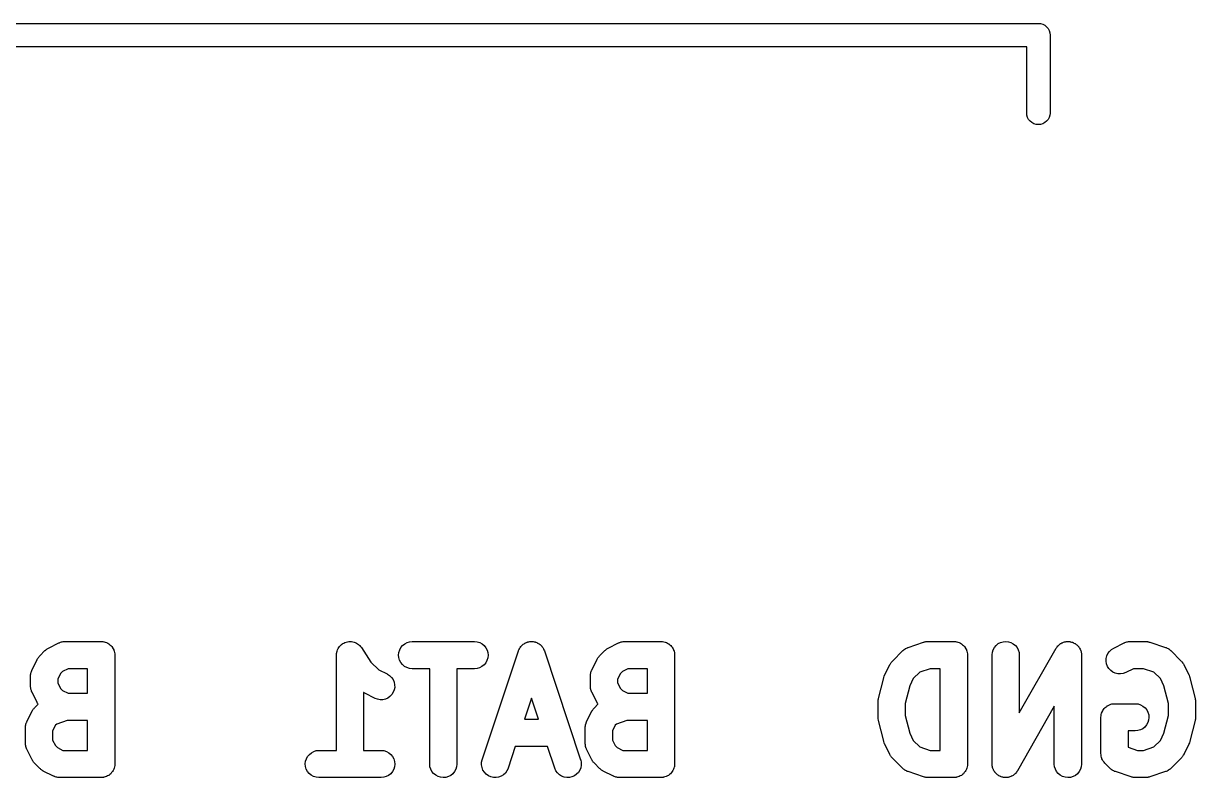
# Model space of a CAD drawing. Extents: x 10 to 156, y -120 to 0.
# Drawn here: x 65.55 to 73.09, y -119.41 to -114.56 of the extents above; entities that cross this region are included whole.
import ezdxf

# ---------------------------------------------------------------- set-up
doc = ezdxf.new("R2010")
doc.units = 0
doc.header["$MEASUREMENT"] = 0
doc.layers.add('BLACK', color=7, linetype='CONTINUOUS')

msp = doc.modelspace()

# ---------------------------------------------------------------- linework, layer by layer
at = {"layer": 'BLACK', "linetype": 'CONTINUOUS'}
for p, q in [((51.0837, -114.565), (72.0763, -114.565)), ((72.0763, -114.565), (72.08, -114.565)), ((72.08, -114.565), (72.0837, -114.565)), ((72.0837, -114.565), (72.0947, -114.566)), ((72.0947, -114.566), (72.1088, -114.57)), ((72.1088, -114.57), (72.1219, -114.577)), ((72.1219, -114.577), (72.1333, -114.587)), ((72.1333, -114.587), (72.1427, -114.598)), ((72.1427, -114.598), (72.1496, -114.611)), ((72.1496, -114.611), (72.1539, -114.625)), ((72.1539, -114.625), (72.1554, -114.64)), ((72.1554, -114.64), (72.155, -114.644)), ((72.155, -114.644), (72.155, -115.144)), ((72.005, -114.715), (51.155, -114.715)), ((72.005, -115.144), (72.005, -114.715)), ((72.0061, -115.155), (72.005, -115.144)), ((72.0104, -115.169), (72.0061, -115.155)), ((72.0173, -115.182), (72.0104, -115.169)), ((72.1496, -115.169), (72.1427, -115.182)), ((72.1539, -115.155), (72.1496, -115.169)), ((72.155, -115.144), (72.1539, -115.155)), ((72.0267, -115.193), (72.0173, -115.182)), ((72.0381, -115.203), (72.0267, -115.193)), ((72.0512, -115.21), (72.0381, -115.203)), ((72.0653, -115.214), (72.0512, -115.21)), ((72.08, -115.215), (72.0653, -115.214)), ((72.0947, -115.214), (72.08, -115.215)), ((72.1088, -115.21), (72.0947, -115.214)), ((72.1219, -115.203), (72.1088, -115.21)), ((72.1333, -115.193), (72.1219, -115.203)), ((72.1427, -115.182), (72.1333, -115.193)), ((65.7142, -118.582), (65.7809, -118.548)), ((65.7809, -118.548), (65.782, -118.548)), ((65.782, -118.548), (65.7844, -118.547)), ((65.7844, -118.547), (65.7867, -118.546)), ((65.7867, -118.546), (65.7924, -118.544)), ((65.7924, -118.544), (65.798, -118.542)), ((65.798, -118.542), (65.8005, -118.542)), ((65.8005, -118.542), (65.803, -118.541)), ((65.803, -118.541), (65.809, -118.54)), ((65.809, -118.54), (65.8149, -118.539)), ((65.8149, -118.539), (65.8174, -118.539)), ((65.8174, -118.539), (65.82, -118.539)), ((65.82, -118.539), (66.0533, -118.539)), ((66.0533, -118.539), (66.0539, -118.539)), ((66.0539, -118.539), (66.0539, -118.539)), ((66.0539, -118.539), (66.054, -118.539)), ((66.054, -118.539), (66.0546, -118.539)), ((66.0546, -118.539), (66.0627, -118.54)), ((66.0627, -118.54), (66.0709, -118.541)), ((66.0709, -118.541), (66.0712, -118.541)), ((66.0712, -118.541), (66.0715, -118.541)), ((66.0715, -118.541), (66.0793, -118.544)), ((66.0793, -118.544), (66.0872, -118.546)), ((66.0872, -118.546), (66.0875, -118.546)), ((66.0875, -118.546), (66.0878, -118.546)), ((66.0878, -118.546), (66.095, -118.55)), ((66.095, -118.55), (66.1023, -118.554)), ((66.1023, -118.554), (66.1025, -118.554)), ((66.1025, -118.554), (66.1028, -118.554)), ((66.1028, -118.554), (66.1091, -118.56)), ((66.1091, -118.56), (66.1154, -118.565)), ((66.1154, -118.565), (66.1156, -118.565)), ((66.1156, -118.565), (66.1158, -118.565)), ((66.1158, -118.565), (66.121, -118.572)), ((67.5867, -118.571), (67.592, -118.564)), ((67.592, -118.564), (67.5921, -118.564)), ((67.5921, -118.564), (67.5989, -118.559)), ((67.5921, -118.564), (67.5921, -118.564)), ((67.5989, -118.559), (67.6053, -118.554)), ((67.6053, -118.554), (67.6054, -118.553)), ((67.6054, -118.553), (67.6129, -118.55)), ((67.6054, -118.553), (67.6054, -118.553)), ((67.6129, -118.55), (67.6204, -118.546)), ((67.6204, -118.546), (67.6205, -118.546)), ((67.6205, -118.546), (67.6206, -118.546)), ((67.6206, -118.546), (67.6288, -118.543)), ((67.6288, -118.543), (67.6368, -118.541)), ((67.6368, -118.541), (67.6369, -118.541)), ((67.6369, -118.541), (67.6454, -118.54)), ((67.6369, -118.541), (67.6369, -118.541)), ((67.6454, -118.54), (67.6538, -118.539)), ((67.6538, -118.539), (67.6539, -118.539)), ((67.6539, -118.539), (67.6539, -118.539)), ((67.6539, -118.539), (67.6625, -118.54)), ((67.6625, -118.54), (67.6708, -118.541)), ((67.6708, -118.541), (67.6709, -118.541)), ((67.6709, -118.541), (67.6709, -118.541)), ((67.6709, -118.541), (67.679, -118.543)), ((67.679, -118.543), (67.6871, -118.546)), ((67.6871, -118.546), (67.6872, -118.546)), ((67.6872, -118.546), (67.6872, -118.546)), ((67.6872, -118.546), (67.6945, -118.55)), ((67.6945, -118.55), (67.7021, -118.554)), ((67.7021, -118.554), (67.7022, -118.554)), ((67.7022, -118.554), (67.7023, -118.554)), ((67.7023, -118.554), (67.7083, -118.559)), ((67.7083, -118.559), (67.7153, -118.565)), ((67.7153, -118.565), (67.7154, -118.565)), ((67.7154, -118.565), (67.7154, -118.565)), ((67.7154, -118.565), (67.7205, -118.571)), ((67.9808, -118.578), (67.9917, -118.565)), ((67.9917, -118.565), (68.0049, -118.554)), ((68.0049, -118.554), (68.02, -118.546)), ((68.02, -118.546), (68.0363, -118.541)), ((68.0363, -118.541), (68.0533, -118.539)), ((68.0533, -118.539), (68.4533, -118.539)), ((68.4533, -118.539), (68.4546, -118.539)), ((68.4546, -118.539), (68.4715, -118.541)), ((68.4715, -118.541), (68.4878, -118.546)), ((68.4878, -118.546), (68.5028, -118.554)), ((68.5028, -118.554), (68.5158, -118.565)), ((68.5158, -118.565), (68.5266, -118.579)), ((68.7546, -118.569), (68.759, -118.564)), ((68.759, -118.564), (68.7632, -118.56)), ((68.7632, -118.56), (68.7653, -118.559)), ((68.7653, -118.559), (68.7671, -118.557)), ((68.7671, -118.557), (68.7723, -118.554)), ((68.7723, -118.554), (68.7773, -118.55)), ((68.7773, -118.55), (68.7796, -118.549)), ((68.7796, -118.549), (68.7817, -118.548)), ((68.7817, -118.548), (68.7874, -118.546)), ((68.7874, -118.546), (68.7929, -118.543)), ((68.7929, -118.543), (68.7954, -118.543)), ((68.7954, -118.543), (68.7977, -118.542)), ((68.7977, -118.542), (68.8037, -118.541)), ((68.8037, -118.541), (68.8096, -118.54)), ((68.8096, -118.54), (68.8121, -118.54)), ((68.8121, -118.54), (68.8146, -118.539)), ((68.8146, -118.539), (68.8206, -118.54)), ((68.8206, -118.54), (68.8267, -118.539)), ((68.8267, -118.539), (68.8291, -118.54)), ((68.8291, -118.54), (68.8316, -118.54)), ((68.8316, -118.54), (68.8375, -118.541)), ((68.8375, -118.541), (68.8435, -118.542)), ((68.8435, -118.542), (68.8458, -118.543)), ((68.8458, -118.543), (68.8482, -118.544)), ((68.8482, -118.544), (68.8538, -118.546)), ((68.8538, -118.546), (68.8594, -118.549)), ((68.8594, -118.549), (68.8615, -118.55)), ((68.8615, -118.55), (68.8638, -118.551)), ((68.8638, -118.551), (68.8687, -118.554)), ((68.8687, -118.554), (68.8738, -118.558)), ((68.8738, -118.558), (68.8756, -118.559)), ((68.8756, -118.559), (68.8777, -118.561)), ((68.8777, -118.561), (68.8818, -118.565)), ((68.8818, -118.565), (68.8862, -118.569)), ((69.3142, -118.582), (69.3809, -118.548)), ((69.3809, -118.548), (69.382, -118.548)), ((69.382, -118.548), (69.3844, -118.547)), ((69.3844, -118.547), (69.3867, -118.546)), ((69.3867, -118.546), (69.3924, -118.544)), ((69.3924, -118.544), (69.398, -118.542)), ((69.398, -118.542), (69.4005, -118.542)), ((69.4005, -118.542), (69.403, -118.541)), ((69.403, -118.541), (69.409, -118.54)), ((69.409, -118.54), (69.4149, -118.539)), ((69.4149, -118.539), (69.4174, -118.539)), ((69.4174, -118.539), (69.42, -118.539)), ((69.42, -118.539), (69.6533, -118.539)), ((69.6533, -118.539), (69.6539, -118.539)), ((69.6539, -118.539), (69.6539, -118.539)), ((69.6539, -118.539), (69.654, -118.539)), ((69.654, -118.539), (69.6546, -118.539)), ((69.6546, -118.539), (69.6627, -118.54)), ((69.6627, -118.54), (69.6709, -118.541)), ((69.6709, -118.541), (69.6712, -118.541)), ((69.6712, -118.541), (69.6715, -118.541)), ((69.6715, -118.541), (69.6793, -118.544)), ((69.6793, -118.544), (69.6872, -118.546)), ((69.6872, -118.546), (69.6875, -118.546)), ((69.6875, -118.546), (69.6878, -118.546)), ((69.6878, -118.546), (69.695, -118.55)), ((69.695, -118.55), (69.7023, -118.554)), ((69.7023, -118.554), (69.7025, -118.554)), ((69.7025, -118.554), (69.7028, -118.554)), ((69.7028, -118.554), (69.7091, -118.56)), ((69.7091, -118.56), (69.7154, -118.565)), ((69.7154, -118.565), (69.7156, -118.565)), ((69.7156, -118.565), (69.7158, -118.565)), ((69.7158, -118.565), (69.721, -118.572)), ((71.2423, -118.577), (71.3423, -118.544)), ((71.3423, -118.544), (71.3435, -118.543)), ((71.3435, -118.543), (71.3483, -118.542)), ((71.3483, -118.542), (71.353, -118.541)), ((71.353, -118.541), (71.3566, -118.54)), ((71.3566, -118.54), (71.3602, -118.54)), ((71.3602, -118.54), (71.3651, -118.54)), ((71.3651, -118.54), (71.37, -118.539)), ((71.37, -118.539), (71.5367, -118.539)), ((71.5367, -118.539), (71.5373, -118.539)), ((71.5373, -118.539), (71.5373, -118.539)), ((71.5373, -118.539), (71.5373, -118.539)), ((71.5373, -118.539), (71.5379, -118.539)), ((71.5379, -118.539), (71.546, -118.54)), ((71.546, -118.54), (71.5543, -118.541)), ((71.5543, -118.541), (71.5546, -118.541)), ((71.5546, -118.541), (71.5549, -118.541)), ((71.5549, -118.541), (71.5627, -118.544)), ((71.5627, -118.544), (71.5706, -118.546)), ((71.5706, -118.546), (71.5708, -118.546)), ((71.5708, -118.546), (71.5711, -118.546)), ((71.5711, -118.546), (71.5783, -118.55)), ((71.5783, -118.55), (71.5856, -118.554)), ((71.5856, -118.554), (71.5858, -118.554)), ((71.5858, -118.554), (71.5861, -118.554)), ((71.5861, -118.554), (71.5925, -118.56)), ((71.5925, -118.56), (71.5988, -118.565)), ((71.5988, -118.565), (71.5989, -118.565)), ((71.5989, -118.565), (71.5992, -118.565)), ((71.5992, -118.565), (71.6044, -118.572)), ((71.7978, -118.577), (71.8088, -118.564)), ((71.8088, -118.564), (71.8221, -118.553)), ((71.8221, -118.553), (71.8372, -118.546)), ((71.8372, -118.546), (71.8536, -118.541)), ((71.8536, -118.541), (71.8706, -118.539)), ((71.8706, -118.539), (71.8876, -118.541)), ((71.8876, -118.541), (71.9039, -118.546)), ((71.9039, -118.546), (71.9189, -118.554)), ((71.9189, -118.554), (71.9321, -118.565)), ((71.9321, -118.565), (71.9429, -118.578)), ((72.2047, -118.568), (72.2069, -118.566)), ((72.2069, -118.566), (72.2088, -118.564)), ((72.2088, -118.564), (72.2131, -118.561)), ((72.2131, -118.561), (72.2173, -118.557)), ((72.2173, -118.557), (72.2198, -118.555)), ((72.2198, -118.555), (72.2221, -118.553)), ((72.2221, -118.553), (72.2271, -118.551)), ((72.2271, -118.551), (72.2318, -118.548)), ((72.2318, -118.548), (72.2346, -118.547)), ((72.2346, -118.547), (72.2372, -118.546)), ((72.2372, -118.546), (72.2426, -118.544)), ((72.2426, -118.544), (72.2479, -118.542)), ((72.2479, -118.542), (72.2508, -118.542)), ((72.2508, -118.542), (72.2536, -118.541)), ((72.2536, -118.541), (72.2592, -118.54)), ((72.2592, -118.54), (72.2647, -118.539)), ((72.2647, -118.539), (72.2677, -118.539)), ((72.2677, -118.539), (72.2706, -118.539)), ((72.2706, -118.539), (72.2762, -118.54)), ((72.2762, -118.54), (72.2818, -118.54)), ((72.2818, -118.54), (72.2847, -118.541)), ((72.2847, -118.541), (72.2876, -118.541)), ((72.2876, -118.541), (72.293, -118.543)), ((72.293, -118.543), (72.2984, -118.544)), ((72.2984, -118.544), (72.3011, -118.545)), ((72.3011, -118.545), (72.3039, -118.546)), ((72.3039, -118.546), (72.3088, -118.549)), ((72.3088, -118.549), (72.3139, -118.551)), ((72.3139, -118.551), (72.3163, -118.553)), ((72.3163, -118.553), (72.3189, -118.554)), ((72.3189, -118.554), (72.3232, -118.558)), ((72.3232, -118.558), (72.3278, -118.561)), ((72.3278, -118.561), (72.3298, -118.563)), ((72.3298, -118.563), (72.3321, -118.565)), ((72.3321, -118.565), (72.3356, -118.569)), ((72.5642, -118.582), (72.6309, -118.548)), ((72.6309, -118.548), (72.632, -118.548)), ((72.632, -118.548), (72.6344, -118.547)), ((72.6344, -118.547), (72.6367, -118.546)), ((72.6367, -118.546), (72.6424, -118.544)), ((72.6424, -118.544), (72.648, -118.542)), ((72.648, -118.542), (72.6505, -118.542)), ((72.6505, -118.542), (72.653, -118.541)), ((72.653, -118.541), (72.659, -118.54)), ((72.659, -118.54), (72.6649, -118.539)), ((72.6649, -118.539), (72.6674, -118.539)), ((72.6674, -118.539), (72.67, -118.539)), ((72.67, -118.539), (72.77, -118.539)), ((72.77, -118.539), (72.7712, -118.539)), ((72.7712, -118.539), (72.7761, -118.54)), ((72.7761, -118.54), (72.781, -118.54)), ((72.781, -118.54), (72.7846, -118.541)), ((72.7846, -118.541), (72.7882, -118.541)), ((72.7882, -118.541), (72.7929, -118.543)), ((72.7929, -118.543), (72.7977, -118.544)), ((72.7977, -118.544), (72.8977, -118.577)), ((65.6473, -118.645), (65.6496, -118.642)), ((65.6496, -118.642), (65.6516, -118.639)), ((65.6516, -118.639), (65.655, -118.635)), ((65.655, -118.635), (65.6581, -118.631)), ((65.6581, -118.631), (65.6915, -118.598)), ((65.6915, -118.598), (65.6923, -118.597)), ((65.6923, -118.597), (65.6962, -118.594)), ((65.6962, -118.594), (65.6997, -118.591)), ((65.6997, -118.591), (65.7028, -118.589)), ((65.7028, -118.589), (65.7057, -118.587)), ((65.7057, -118.587), (65.71, -118.584)), ((65.71, -118.584), (65.7142, -118.582)), ((66.121, -118.572), (66.1262, -118.578)), ((66.1262, -118.578), (66.1264, -118.579)), ((66.1264, -118.579), (66.1265, -118.579)), ((66.1265, -118.579), (66.1304, -118.586)), ((66.1304, -118.586), (66.1342, -118.593)), ((66.1342, -118.593), (66.1343, -118.594)), ((66.1343, -118.594), (66.1345, -118.594)), ((66.1345, -118.594), (66.1368, -118.602)), ((66.1368, -118.602), (66.1392, -118.61)), ((66.1392, -118.61), (66.1392, -118.61)), ((66.1392, -118.61), (66.1393, -118.61)), ((66.1393, -118.61), (66.14, -118.618)), ((66.14, -118.618), (66.1408, -118.627)), ((66.1408, -118.627), (66.1408, -119.327)), ((67.5658, -118.625), (67.5668, -118.617)), ((67.5658, -118.626), (67.5658, -118.625)), ((67.5658, -118.627), (67.5658, -118.626)), ((67.5658, -118.626), (67.5658, -118.626)), ((67.5658, -118.626), (67.5658, -118.626)), ((67.5658, -119.239), (67.5658, -118.627)), ((67.5668, -118.617), (67.5677, -118.609)), ((67.5677, -118.608), (67.5702, -118.601)), ((67.5677, -118.609), (67.5677, -118.608)), ((67.5677, -118.609), (67.5677, -118.609)), ((67.5702, -118.601), (67.5729, -118.592)), ((67.5729, -118.592), (67.5769, -118.585)), ((67.5729, -118.592), (67.5729, -118.592)), ((67.5729, -118.592), (67.5729, -118.592)), ((67.5769, -118.585), (67.5811, -118.577)), ((67.5811, -118.577), (67.5867, -118.571)), ((67.5811, -118.577), (67.5811, -118.577)), ((67.5811, -118.577), (67.5811, -118.577)), ((67.7205, -118.571), (67.7261, -118.578)), ((67.7261, -118.578), (67.7262, -118.578)), ((67.7262, -118.578), (67.7262, -118.578)), ((67.7262, -118.578), (67.7262, -118.578)), ((67.7262, -118.578), (67.788, -118.671)), ((67.9658, -118.626), (67.9676, -118.609)), ((67.9674, -118.643), (67.9658, -118.626)), ((67.9676, -118.609), (67.9727, -118.593)), ((67.9727, -118.593), (67.9808, -118.578)), ((68.5037, -119.299), (68.737, -118.599)), ((68.5266, -118.579), (68.5345, -118.594)), ((68.5345, -118.594), (68.5393, -118.61)), ((68.5408, -118.627), (68.539, -118.644)), ((68.5393, -118.61), (68.5408, -118.627)), ((68.737, -118.599), (68.7374, -118.598)), ((68.7374, -118.598), (68.7399, -118.592)), ((68.7399, -118.592), (68.7422, -118.587)), ((68.7422, -118.587), (68.7435, -118.585)), ((68.7435, -118.585), (68.7446, -118.582)), ((68.7446, -118.582), (68.7481, -118.577)), ((68.7481, -118.577), (68.7514, -118.572)), ((68.7514, -118.572), (68.7531, -118.571)), ((68.7531, -118.571), (68.7546, -118.569)), ((68.8862, -118.569), (68.8876, -118.571)), ((68.8876, -118.571), (68.8894, -118.573)), ((68.8894, -118.573), (68.8926, -118.578)), ((68.8926, -118.578), (68.8961, -118.583)), ((68.8961, -118.583), (68.8971, -118.586)), ((68.8971, -118.586), (68.8984, -118.588)), ((68.8984, -118.588), (68.9005, -118.593)), ((68.9005, -118.593), (68.903, -118.599)), ((68.903, -118.599), (69.1363, -119.299)), ((69.2473, -118.645), (69.2496, -118.642)), ((69.2496, -118.642), (69.2516, -118.639)), ((69.2516, -118.639), (69.255, -118.635)), ((69.255, -118.635), (69.2581, -118.631)), ((69.2581, -118.631), (69.2915, -118.598)), ((69.2915, -118.598), (69.2923, -118.597)), ((69.2923, -118.597), (69.2962, -118.594)), ((69.2962, -118.594), (69.2997, -118.591)), ((69.2997, -118.591), (69.3028, -118.589)), ((69.3028, -118.589), (69.3057, -118.587)), ((69.3057, -118.587), (69.31, -118.584)), ((69.31, -118.584), (69.3142, -118.582)), ((69.721, -118.572), (69.7262, -118.578)), ((69.7262, -118.578), (69.7264, -118.579)), ((69.7264, -118.579), (69.7266, -118.579)), ((69.7266, -118.579), (69.7304, -118.586)), ((69.7304, -118.586), (69.7342, -118.593)), ((69.7342, -118.593), (69.7343, -118.594)), ((69.7343, -118.594), (69.7345, -118.594)), ((69.7345, -118.594), (69.7368, -118.602)), ((69.7368, -118.602), (69.7392, -118.61)), ((69.7392, -118.61), (69.7392, -118.61)), ((69.7392, -118.61), (69.7393, -118.61)), ((69.7393, -118.61), (69.74, -118.618)), ((69.74, -118.618), (69.7408, -118.627)), ((69.7408, -118.627), (69.7408, -119.327)), ((71.1415, -118.665), (71.2081, -118.598)), ((71.2081, -118.598), (71.209, -118.597)), ((71.209, -118.597), (71.211, -118.596)), ((71.211, -118.596), (71.2128, -118.594)), ((71.2128, -118.594), (71.2177, -118.59)), ((71.2177, -118.59), (71.2223, -118.587)), ((71.2223, -118.587), (71.2246, -118.585)), ((71.2246, -118.585), (71.2267, -118.584)), ((71.2267, -118.584), (71.2322, -118.582)), ((71.2322, -118.582), (71.2375, -118.579)), ((71.2375, -118.579), (71.24, -118.578)), ((71.24, -118.578), (71.2423, -118.577)), ((71.6044, -118.572), (71.6095, -118.578)), ((71.6095, -118.578), (71.6097, -118.579)), ((71.6097, -118.579), (71.6099, -118.579)), ((71.6099, -118.579), (71.6137, -118.586)), ((71.6137, -118.586), (71.6176, -118.593)), ((71.6176, -118.593), (71.6177, -118.594)), ((71.6177, -118.594), (71.6178, -118.594)), ((71.6178, -118.594), (71.6201, -118.602)), ((71.6201, -118.602), (71.6225, -118.61)), ((71.6225, -118.61), (71.6225, -118.61)), ((71.6225, -118.61), (71.6226, -118.61)), ((71.6226, -118.61), (71.6234, -118.618)), ((71.6234, -118.618), (71.6242, -118.627)), ((71.6242, -118.627), (71.6242, -119.327)), ((71.7825, -118.625), (71.7844, -118.608)), ((71.7825, -118.627), (71.7825, -118.625)), ((71.7825, -119.327), (71.7825, -118.627)), ((71.7844, -118.608), (71.7896, -118.592)), ((71.7896, -118.592), (71.7978, -118.577)), ((71.9429, -118.578), (71.9509, -118.593)), ((71.9509, -118.593), (71.9558, -118.61)), ((71.9558, -118.61), (71.9575, -118.627)), ((71.9575, -118.997), (72.194, -118.583)), ((71.9575, -118.627), (71.9575, -118.997)), ((72.194, -118.583), (72.1946, -118.582)), ((72.1946, -118.582), (72.1964, -118.58)), ((72.1964, -118.58), (72.1978, -118.577)), ((72.1978, -118.577), (72.2014, -118.573)), ((72.2014, -118.573), (72.2047, -118.568)), ((72.3356, -118.569), (72.3395, -118.573)), ((72.3395, -118.573), (72.341, -118.576)), ((72.341, -118.576), (72.3429, -118.578)), ((72.3429, -118.578), (72.3455, -118.583)), ((72.3455, -118.583), (72.3485, -118.588)), ((72.3485, -118.588), (72.3495, -118.591)), ((72.3495, -118.591), (72.3509, -118.593)), ((72.3509, -118.593), (72.3525, -118.599)), ((72.3525, -118.599), (72.3545, -118.604)), ((72.3545, -118.604), (72.355, -118.607)), ((72.355, -118.607), (72.3558, -118.61)), ((72.3558, -118.61), (72.3564, -118.615)), ((72.3564, -118.615), (72.3573, -118.621)), ((72.3573, -118.621), (72.3572, -118.624)), ((72.3572, -118.624), (72.3575, -118.627)), ((72.3575, -118.627), (72.3575, -119.327)), ((72.5166, -118.649), (72.5204, -118.632)), ((72.5204, -118.632), (72.5274, -118.616)), ((72.5274, -118.616), (72.5373, -118.603)), ((72.5373, -118.603), (72.5497, -118.591)), ((72.5497, -118.591), (72.5642, -118.582)), ((72.8977, -118.577), (72.8988, -118.577)), ((72.8988, -118.577), (72.9012, -118.578)), ((72.9012, -118.578), (72.9036, -118.579)), ((72.9036, -118.579), (72.9089, -118.582)), ((72.9089, -118.582), (72.9143, -118.585)), ((72.9143, -118.585), (72.9164, -118.586)), ((72.9164, -118.586), (72.9187, -118.587)), ((72.9187, -118.587), (72.9233, -118.591)), ((72.9233, -118.591), (72.9281, -118.595)), ((72.9281, -118.595), (72.9299, -118.596)), ((72.9299, -118.596), (72.9319, -118.598)), ((72.9319, -118.598), (72.9985, -118.665)), ((65.6084, -118.721), (65.6417, -118.654)), ((65.6417, -118.654), (65.6423, -118.653)), ((65.6423, -118.653), (65.645, -118.649)), ((65.645, -118.649), (65.6473, -118.645)), ((65.8407, -118.714), (65.8052, -118.732)), ((65.9658, -118.714), (65.8407, -118.714)), ((65.9658, -118.872), (65.9658, -118.714)), ((67.788, -118.671), (67.8385, -118.721)), ((67.9722, -118.659), (67.9674, -118.643)), ((67.9801, -118.675), (67.9722, -118.659)), ((67.9908, -118.688), (67.9801, -118.675)), ((68.0039, -118.699), (67.9908, -118.688)), ((68.0189, -118.707), (68.0039, -118.699)), ((68.0351, -118.712), (68.0189, -118.707)), ((68.0521, -118.714), (68.0351, -118.712)), ((68.0533, -118.714), (68.0521, -118.714)), ((68.1658, -118.714), (68.0533, -118.714)), ((68.1658, -119.327), (68.1658, -118.714)), ((68.4533, -118.714), (68.3408, -118.714)), ((68.3408, -118.714), (68.3408, -119.327)), ((68.4703, -118.712), (68.4533, -118.714)), ((68.4867, -118.708), (68.4703, -118.712)), ((68.5018, -118.7), (68.4867, -118.708)), ((68.515, -118.689), (68.5018, -118.7)), ((68.5259, -118.676), (68.515, -118.689)), ((68.534, -118.661), (68.5259, -118.676)), ((68.539, -118.644), (68.534, -118.661)), ((69.2084, -118.721), (69.2417, -118.654)), ((69.2417, -118.654), (69.2423, -118.653)), ((69.2423, -118.653), (69.245, -118.649)), ((69.245, -118.649), (69.2473, -118.645)), ((69.4407, -118.714), (69.4052, -118.732)), ((69.5658, -118.714), (69.4407, -118.714)), ((69.5658, -118.872), (69.5658, -118.714)), ((71.0917, -118.754), (71.1251, -118.688)), ((71.1251, -118.688), (71.1256, -118.686)), ((71.1256, -118.686), (71.1283, -118.682)), ((71.1283, -118.682), (71.1306, -118.678)), ((71.1306, -118.678), (71.1329, -118.675)), ((71.1329, -118.675), (71.1349, -118.672)), ((71.1349, -118.672), (71.1383, -118.669)), ((71.1383, -118.669), (71.1415, -118.665)), ((71.3842, -118.714), (71.3173, -118.736)), ((71.4492, -118.714), (71.3842, -118.714)), ((71.4492, -119.239), (71.4492, -118.714)), ((72.516, -118.666), (72.5166, -118.649)), ((72.5188, -118.683), (72.516, -118.666)), ((72.5248, -118.699), (72.5188, -118.683)), ((72.5338, -118.713), (72.5248, -118.699)), ((72.5454, -118.726), (72.5338, -118.713)), ((72.6907, -118.714), (72.6425, -118.738)), ((72.7558, -118.714), (72.6907, -118.714)), ((72.8227, -118.736), (72.7558, -118.714)), ((72.9985, -118.665), (72.9994, -118.666)), ((72.9994, -118.666), (73.0025, -118.67)), ((73.0025, -118.67), (73.0058, -118.673)), ((73.0058, -118.673), (73.0078, -118.676)), ((73.0078, -118.676), (73.01, -118.679)), ((73.01, -118.679), (73.0123, -118.683)), ((73.0123, -118.683), (73.0149, -118.688)), ((73.0149, -118.688), (73.0483, -118.754)), ((65.5992, -118.759), (65.5995, -118.756)), ((65.5992, -118.76), (65.5992, -118.759)), ((65.5992, -118.827), (65.5992, -118.76)), ((65.5994, -118.754), (65.6004, -118.748)), ((65.5995, -118.756), (65.5994, -118.754)), ((65.6004, -118.748), (65.6011, -118.742)), ((65.6011, -118.742), (65.6019, -118.739)), ((65.6019, -118.739), (65.6023, -118.737)), ((65.6023, -118.737), (65.6044, -118.731)), ((65.6044, -118.731), (65.6062, -118.726)), ((65.6062, -118.726), (65.6075, -118.723)), ((65.6075, -118.723), (65.6084, -118.721)), ((65.7919, -118.745), (65.7742, -118.781)), ((65.7742, -118.781), (65.7742, -118.806)), ((65.8052, -118.732), (65.7919, -118.745)), ((67.8385, -118.721), (67.8925, -118.748)), ((67.8925, -118.748), (67.8936, -118.749)), ((67.8936, -118.749), (67.9079, -118.758)), ((67.9079, -118.758), (67.9201, -118.77)), ((67.9201, -118.77), (67.9298, -118.784)), ((67.9298, -118.784), (67.9366, -118.8)), ((69.1992, -118.759), (69.1995, -118.756)), ((69.1992, -118.76), (69.1992, -118.759)), ((69.1992, -118.827), (69.1992, -118.76)), ((69.1994, -118.754), (69.2004, -118.748)), ((69.1995, -118.756), (69.1994, -118.754)), ((69.2004, -118.748), (69.2011, -118.742)), ((69.2011, -118.742), (69.2019, -118.739)), ((69.2019, -118.739), (69.2023, -118.737)), ((69.2023, -118.737), (69.2044, -118.731)), ((69.2044, -118.731), (69.2062, -118.726)), ((69.2062, -118.726), (69.2075, -118.723)), ((69.2075, -118.723), (69.2084, -118.721)), ((69.3919, -118.745), (69.3742, -118.781)), ((69.3742, -118.781), (69.3742, -118.806)), ((69.4052, -118.732), (69.3919, -118.745)), ((71.0518, -118.905), (71.0851, -118.772)), ((71.0851, -118.772), (71.0854, -118.771)), ((71.0854, -118.771), (71.0856, -118.771)), ((71.0856, -118.77), (71.0886, -118.762)), ((71.0856, -118.771), (71.0856, -118.77)), ((71.0886, -118.762), (71.0914, -118.755)), ((71.0914, -118.755), (71.0916, -118.755)), ((71.0916, -118.755), (71.0917, -118.754)), ((71.2752, -118.778), (71.2526, -118.824)), ((71.3173, -118.736), (71.2752, -118.778)), ((72.5593, -118.736), (72.5454, -118.726)), ((72.5748, -118.743), (72.5593, -118.736)), ((72.5914, -118.747), (72.5748, -118.743)), ((72.6085, -118.747), (72.5914, -118.747)), ((72.6253, -118.745), (72.6085, -118.747)), ((72.6414, -118.739), (72.6253, -118.745)), ((72.6425, -118.738), (72.6414, -118.739)), ((72.8648, -118.778), (72.8227, -118.736)), ((72.8874, -118.824), (72.8648, -118.778)), ((73.0483, -118.754), (73.0488, -118.755)), ((73.0488, -118.755), (73.0489, -118.756)), ((73.0489, -118.756), (73.0491, -118.756)), ((73.0491, -118.756), (73.0519, -118.764)), ((73.0519, -118.764), (73.0547, -118.771)), ((73.0547, -118.771), (73.0548, -118.772)), ((73.0548, -118.772), (73.0549, -118.772)), ((73.0549, -118.772), (73.0882, -118.905)), ((65.5994, -118.829), (65.5992, -118.827)), ((65.5993, -118.832), (65.5994, -118.829)), ((65.6002, -118.838), (65.5993, -118.832)), ((65.6008, -118.844), (65.6002, -118.838)), ((65.6016, -118.846), (65.6008, -118.844)), ((65.602, -118.849), (65.6016, -118.846)), ((65.604, -118.854), (65.602, -118.849)), ((65.6058, -118.86), (65.604, -118.854)), ((65.607, -118.862), (65.6058, -118.86)), ((65.6079, -118.865), (65.607, -118.862)), ((65.6084, -118.866), (65.6079, -118.865)), ((65.6417, -118.932), (65.6084, -118.866)), ((65.7742, -118.806), (65.7919, -118.842)), ((65.7919, -118.842), (65.8052, -118.855)), ((65.8052, -118.855), (65.8407, -118.872)), ((67.7423, -118.868), (67.7408, -118.868)), ((67.7408, -118.868), (67.7408, -119.239)), ((67.7464, -118.871), (67.7423, -118.868)), ((67.9313, -118.866), (67.9221, -118.881)), ((67.9375, -118.85), (67.9313, -118.866)), ((67.9366, -118.8), (67.9402, -118.817)), ((67.9406, -118.834), (67.9375, -118.85)), ((67.9402, -118.817), (67.9406, -118.834)), ((69.1994, -118.829), (69.1992, -118.827)), ((69.1993, -118.832), (69.1994, -118.829)), ((69.2002, -118.838), (69.1993, -118.832)), ((69.2008, -118.844), (69.2002, -118.838)), ((69.2016, -118.846), (69.2008, -118.844)), ((69.202, -118.849), (69.2016, -118.846)), ((69.204, -118.854), (69.202, -118.849)), ((69.2058, -118.86), (69.204, -118.854)), ((69.207, -118.862), (69.2058, -118.86)), ((69.2079, -118.865), (69.207, -118.862)), ((69.2084, -118.866), (69.2079, -118.865)), ((69.2417, -118.932), (69.2084, -118.866)), ((69.3742, -118.806), (69.3919, -118.842)), ((69.3919, -118.842), (69.4052, -118.855)), ((69.4052, -118.855), (69.4407, -118.872)), ((71.2526, -118.824), (71.2242, -118.937)), ((72.9158, -118.937), (72.8874, -118.824)), ((65.6248, -118.965), (65.6475, -118.942)), ((65.6444, -118.937), (65.6417, -118.932)), ((65.6466, -118.941), (65.6444, -118.937)), ((65.6475, -118.942), (65.6466, -118.941)), ((65.8407, -118.872), (65.9658, -118.872)), ((67.7475, -118.872), (67.7464, -118.871)), ((67.8142, -118.905), (67.7475, -118.872)), ((67.8301, -118.911), (67.8142, -118.905)), ((67.847, -118.914), (67.8301, -118.911)), ((67.864, -118.914), (67.847, -118.914)), ((67.8807, -118.91), (67.864, -118.914)), ((67.8963, -118.903), (67.8807, -118.91)), ((67.9103, -118.893), (67.8963, -118.903)), ((67.9221, -118.881), (67.9103, -118.893)), ((68.82, -118.903), (68.7747, -119.039)), ((68.8653, -119.039), (68.82, -118.903)), ((69.2248, -118.965), (69.2475, -118.942)), ((69.2444, -118.937), (69.2417, -118.932)), ((69.2466, -118.941), (69.2444, -118.937)), ((69.2475, -118.942), (69.2466, -118.941)), ((69.4407, -118.872), (69.5658, -118.872)), ((71.0492, -118.925), (71.0493, -118.924)), ((71.0492, -118.927), (71.0492, -118.925)), ((71.0492, -119.027), (71.0492, -118.927)), ((71.0493, -118.922), (71.0503, -118.915)), ((71.0493, -118.924), (71.0493, -118.922)), ((71.0503, -118.915), (71.0511, -118.908)), ((71.0511, -118.908), (71.0515, -118.907)), ((71.0515, -118.907), (71.0518, -118.905)), ((71.2242, -118.937), (71.2242, -119.016)), ((72.5372, -118.946), (72.5451, -118.943)), ((72.5451, -118.943), (72.553, -118.941)), ((72.553, -118.941), (72.5533, -118.941)), ((72.5533, -118.941), (72.5536, -118.941)), ((72.5536, -118.941), (72.5618, -118.94)), ((72.5618, -118.94), (72.57, -118.939)), ((72.57, -118.939), (72.7033, -118.939)), ((72.7033, -118.939), (72.7046, -118.939)), ((72.7046, -118.939), (72.7215, -118.941)), ((72.7215, -118.941), (72.7378, -118.946)), ((72.9158, -119.016), (72.9158, -118.937)), ((73.0882, -118.905), (73.0885, -118.907)), ((73.0885, -118.907), (73.0887, -118.908)), ((73.0887, -118.908), (73.0892, -118.91)), ((73.0892, -118.91), (73.0898, -118.917)), ((73.0898, -118.917), (73.0908, -118.924)), ((73.0908, -118.924), (73.0907, -118.925)), ((73.0907, -118.925), (73.0908, -118.927)), ((73.0908, -118.927), (73.0908, -119.027)), ((65.5751, -119.054), (65.6084, -118.988)), ((65.6084, -118.988), (65.609, -118.986)), ((65.609, -118.986), (65.6116, -118.982)), ((65.6116, -118.982), (65.614, -118.978)), ((65.614, -118.978), (65.6163, -118.975)), ((65.6163, -118.975), (65.6182, -118.972)), ((65.6182, -118.972), (65.6217, -118.969)), ((65.6217, -118.969), (65.6248, -118.965)), ((69.1751, -119.054), (69.2084, -118.988)), ((69.2084, -118.988), (69.209, -118.986)), ((69.209, -118.986), (69.2116, -118.982)), ((69.2116, -118.982), (69.214, -118.978)), ((69.214, -118.978), (69.2163, -118.975)), ((69.2163, -118.975), (69.2182, -118.972)), ((69.2182, -118.972), (69.2217, -118.969)), ((69.2217, -118.969), (69.2248, -118.965)), ((71.2242, -119.016), (71.2526, -119.129)), ((72.1825, -118.956), (71.946, -119.37)), ((72.1825, -119.327), (72.1825, -118.956)), ((72.4825, -119.025), (72.4834, -119.017)), ((72.4834, -119.017), (72.4843, -119.009)), ((72.4843, -119.009), (72.4844, -119.009)), ((72.4844, -119.008), (72.4869, -119.001)), ((72.4844, -119.009), (72.4844, -119.008)), ((72.4869, -119.001), (72.4893, -118.993)), ((72.4893, -118.993), (72.4895, -118.992)), ((72.4895, -118.992), (72.4896, -118.992)), ((72.4896, -118.992), (72.4935, -118.985)), ((72.4935, -118.985), (72.4975, -118.978)), ((72.4975, -118.978), (72.4977, -118.977)), ((72.4977, -118.977), (72.4978, -118.977)), ((72.4978, -118.977), (72.5031, -118.971)), ((72.5031, -118.971), (72.5083, -118.965)), ((72.5083, -118.965), (72.5086, -118.964)), ((72.5086, -118.964), (72.5088, -118.964)), ((72.5088, -118.964), (72.5152, -118.959)), ((72.5152, -118.959), (72.5216, -118.954)), ((72.5216, -118.954), (72.5219, -118.954)), ((72.5219, -118.954), (72.5221, -118.953)), ((72.5221, -118.953), (72.5294, -118.95)), ((72.5294, -118.95), (72.5367, -118.946)), ((72.5367, -118.946), (72.5369, -118.946)), ((72.5369, -118.946), (72.5372, -118.946)), ((72.7378, -118.946), (72.7528, -118.954)), ((72.7528, -118.954), (72.7658, -118.965)), ((72.7658, -118.965), (72.7766, -118.979)), ((72.7766, -118.979), (72.7845, -118.994)), ((72.7845, -118.994), (72.7893, -119.01)), ((72.7893, -119.01), (72.7908, -119.027)), ((72.8874, -119.129), (72.9158, -119.016)), ((65.5658, -119.092), (65.5661, -119.09)), ((65.5658, -119.093), (65.5658, -119.092)), ((65.5658, -119.193), (65.5658, -119.093)), ((65.5661, -119.087), (65.5671, -119.081)), ((65.5661, -119.09), (65.5661, -119.087)), ((65.5671, -119.081), (65.5677, -119.075)), ((65.5677, -119.075), (65.5685, -119.073)), ((65.5685, -119.073), (65.569, -119.07)), ((65.569, -119.07), (65.5711, -119.065)), ((65.5711, -119.065), (65.5729, -119.059)), ((65.5729, -119.059), (65.5741, -119.057)), ((65.5741, -119.057), (65.5751, -119.054)), ((65.7586, -119.078), (65.7408, -119.114)), ((65.7673, -119.07), (65.7586, -119.078)), ((65.8342, -119.047), (65.7673, -119.07)), ((65.9658, -119.047), (65.8342, -119.047)), ((65.9658, -119.239), (65.9658, -119.047)), ((68.7747, -119.039), (68.8653, -119.039)), ((69.1658, -119.092), (69.1661, -119.09)), ((69.1658, -119.093), (69.1658, -119.092)), ((69.1658, -119.193), (69.1658, -119.093)), ((69.1661, -119.087), (69.1671, -119.081)), ((69.1661, -119.09), (69.1661, -119.087)), ((69.1671, -119.081), (69.1677, -119.075)), ((69.1677, -119.075), (69.1685, -119.073)), ((69.1685, -119.073), (69.169, -119.07)), ((69.169, -119.07), (69.1711, -119.065)), ((69.1711, -119.065), (69.1729, -119.059)), ((69.1729, -119.059), (69.1741, -119.057)), ((69.1741, -119.057), (69.1751, -119.054)), ((69.3586, -119.078), (69.3408, -119.114)), ((69.3673, -119.07), (69.3586, -119.078)), ((69.4342, -119.047), (69.3673, -119.07)), ((69.5658, -119.047), (69.4342, -119.047)), ((69.5658, -119.239), (69.5658, -119.047)), ((71.0493, -119.028), (71.0492, -119.027)), ((71.0492, -119.03), (71.0493, -119.028)), ((71.0501, -119.037), (71.0492, -119.03)), ((71.0508, -119.044), (71.0501, -119.037)), ((71.0513, -119.045), (71.0508, -119.044)), ((71.0515, -119.047), (71.0513, -119.045)), ((71.0518, -119.048), (71.0515, -119.047)), ((71.0851, -119.181), (71.0518, -119.048)), ((72.4825, -119.026), (72.4825, -119.025)), ((72.4825, -119.027), (72.4825, -119.026)), ((72.4825, -119.026), (72.4825, -119.026)), ((72.4825, -119.026), (72.4825, -119.026)), ((72.4825, -119.26), (72.4825, -119.027)), ((72.765, -119.089), (72.7518, -119.1)), ((72.7759, -119.076), (72.765, -119.089)), ((72.784, -119.061), (72.7759, -119.076)), ((72.789, -119.044), (72.784, -119.061)), ((72.7908, -119.027), (72.789, -119.044)), ((73.0882, -119.048), (73.0549, -119.181)), ((73.0884, -119.046), (73.0882, -119.048)), ((73.0889, -119.045), (73.0884, -119.046)), ((73.0897, -119.038), (73.0889, -119.045)), ((73.0907, -119.031), (73.0897, -119.038)), ((73.0908, -119.028), (73.0907, -119.029)), ((73.0907, -119.029), (73.0907, -119.031)), ((73.0908, -119.027), (73.0908, -119.028)), ((65.7408, -119.114), (65.7408, -119.173)), ((69.3408, -119.114), (69.3408, -119.173)), ((71.2526, -119.129), (71.2752, -119.175)), ((72.7033, -119.114), (72.6575, -119.114)), ((72.6575, -119.114), (72.6575, -119.219)), ((72.7203, -119.112), (72.7033, -119.114)), ((72.7367, -119.108), (72.7203, -119.112)), ((72.7518, -119.1), (72.7367, -119.108)), ((72.8648, -119.175), (72.8874, -119.129)), ((65.5661, -119.196), (65.5658, -119.193)), ((65.566, -119.198), (65.5661, -119.196)), ((65.5669, -119.204), (65.566, -119.198)), ((65.5675, -119.21), (65.5669, -119.204)), ((65.5682, -119.213), (65.5675, -119.21)), ((65.5686, -119.215), (65.5682, -119.213)), ((65.5707, -119.221), (65.5686, -119.215)), ((65.5724, -119.227), (65.5707, -119.221)), ((65.5736, -119.229), (65.5724, -119.227)), ((65.5745, -119.231), (65.5736, -119.229)), ((65.5751, -119.232), (65.5745, -119.231)), ((65.6084, -119.299), (65.5751, -119.232)), ((65.7408, -119.173), (65.7586, -119.208)), ((65.7586, -119.208), (65.7718, -119.221)), ((65.7718, -119.221), (65.8073, -119.239)), ((65.8073, -119.239), (65.9658, -119.239)), ((67.42, -119.246), (67.4363, -119.241)), ((67.4363, -119.241), (67.4533, -119.239)), ((67.4533, -119.239), (67.5658, -119.239)), ((67.7408, -119.239), (67.8533, -119.239)), ((67.8533, -119.239), (67.8546, -119.239)), ((67.8546, -119.239), (67.8715, -119.241)), ((67.8715, -119.241), (67.8878, -119.246)), ((68.7164, -119.214), (68.6697, -119.354)), ((68.9236, -119.214), (68.7164, -119.214)), ((68.9703, -119.354), (68.9236, -119.214)), ((69.1661, -119.196), (69.1658, -119.193)), ((69.166, -119.198), (69.1661, -119.196)), ((69.1669, -119.204), (69.166, -119.198)), ((69.1675, -119.21), (69.1669, -119.204)), ((69.1682, -119.213), (69.1675, -119.21)), ((69.1686, -119.215), (69.1682, -119.213)), ((69.1707, -119.221), (69.1686, -119.215)), ((69.1724, -119.227), (69.1707, -119.221)), ((69.1736, -119.229), (69.1724, -119.227)), ((69.1745, -119.231), (69.1736, -119.229)), ((69.1751, -119.232), (69.1745, -119.231)), ((69.2084, -119.299), (69.1751, -119.232)), ((69.3408, -119.173), (69.3586, -119.208)), ((69.3586, -119.208), (69.3718, -119.221)), ((69.3718, -119.221), (69.4073, -119.239)), ((69.4073, -119.239), (69.5658, -119.239)), ((71.0852, -119.182), (71.0851, -119.181)), ((71.0853, -119.182), (71.0852, -119.182)), ((71.0881, -119.19), (71.0853, -119.182)), ((71.0909, -119.197), (71.0881, -119.19)), ((71.0911, -119.198), (71.0909, -119.197)), ((71.0912, -119.198), (71.0911, -119.198)), ((71.0917, -119.199), (71.0912, -119.198)), ((71.1251, -119.266), (71.0917, -119.199)), ((71.2752, -119.175), (71.3173, -119.217)), ((71.3173, -119.217), (71.3842, -119.239)), ((71.3842, -119.239), (71.4492, -119.239)), ((72.6575, -119.219), (72.7175, -119.239)), ((72.7175, -119.239), (72.7558, -119.239)), ((72.7558, -119.239), (72.8227, -119.217)), ((72.8227, -119.217), (72.8648, -119.175)), ((73.0483, -119.199), (73.0149, -119.266)), ((73.0484, -119.199), (73.0483, -119.199)), ((73.0486, -119.198), (73.0484, -119.199)), ((73.0514, -119.191), (73.0486, -119.198)), ((73.0544, -119.183), (73.0514, -119.191)), ((73.0546, -119.182), (73.0544, -119.183)), ((73.0544, -119.183), (73.0544, -119.183)), ((73.0549, -119.181), (73.0546, -119.182)), ((65.611, -119.303), (65.6084, -119.299)), ((65.6133, -119.308), (65.611, -119.303)), ((65.6155, -119.31), (65.6133, -119.308)), ((65.6175, -119.314), (65.6155, -119.31)), ((65.6209, -119.317), (65.6175, -119.314)), ((65.6239, -119.321), (65.6209, -119.317)), ((67.3658, -119.326), (67.3676, -119.309)), ((67.3676, -119.309), (67.3727, -119.293)), ((67.3727, -119.293), (67.3808, -119.278)), ((67.3808, -119.278), (67.3917, -119.265)), ((67.3917, -119.265), (67.4049, -119.254)), ((67.4049, -119.254), (67.42, -119.246)), ((67.8878, -119.246), (67.9028, -119.254)), ((67.9028, -119.254), (67.9158, -119.265)), ((67.9158, -119.265), (67.9265, -119.279)), ((67.9265, -119.279), (67.9345, -119.294)), ((67.9345, -119.294), (67.9393, -119.31)), ((67.9393, -119.31), (67.9408, -119.327)), ((68.4994, -119.333), (68.4999, -119.316)), ((68.4999, -119.316), (68.5037, -119.299)), ((69.1363, -119.299), (69.1367, -119.3)), ((69.1367, -119.3), (69.1403, -119.317)), ((69.1403, -119.317), (69.1405, -119.334)), ((69.211, -119.303), (69.2084, -119.299)), ((69.2133, -119.308), (69.211, -119.303)), ((69.2155, -119.31), (69.2133, -119.308)), ((69.2175, -119.314), (69.2155, -119.31)), ((69.2209, -119.317), (69.2175, -119.314)), ((69.2239, -119.321), (69.2209, -119.317)), ((71.1277, -119.27), (71.1251, -119.266)), ((71.1299, -119.274), (71.1277, -119.27)), ((71.1322, -119.277), (71.1299, -119.274)), ((71.1342, -119.28), (71.1322, -119.277)), ((71.1375, -119.284), (71.1342, -119.28)), ((71.1406, -119.288), (71.1375, -119.284)), ((71.1415, -119.289), (71.1406, -119.288)), ((71.2081, -119.355), (71.1415, -119.289)), ((72.4833, -119.268), (72.4825, -119.26)), ((72.484, -119.276), (72.4833, -119.268)), ((72.4841, -119.277), (72.484, -119.276)), ((72.4842, -119.277), (72.4841, -119.277)), ((72.4865, -119.285), (72.4842, -119.277)), ((72.4888, -119.292), (72.4865, -119.285)), ((72.489, -119.293), (72.4888, -119.292)), ((72.4891, -119.293), (72.489, -119.293)), ((72.4929, -119.301), (72.4891, -119.293)), ((72.4966, -119.308), (72.4929, -119.301)), ((72.4969, -119.308), (72.4966, -119.308)), ((72.4971, -119.308), (72.4969, -119.308)), ((72.5022, -119.315), (72.4971, -119.308)), ((72.5073, -119.321), (72.5022, -119.315)), ((72.9985, -119.289), (72.9319, -119.355)), ((73.0017, -119.285), (72.9985, -119.289)), ((73.0051, -119.281), (73.0017, -119.285)), ((73.0071, -119.278), (73.0051, -119.281)), ((73.0094, -119.275), (73.0071, -119.278)), ((73.0117, -119.271), (73.0094, -119.275)), ((73.0144, -119.267), (73.0117, -119.271)), ((73.0149, -119.266), (73.0144, -119.267)), ((65.6248, -119.322), (65.6239, -119.321)), ((65.6581, -119.355), (65.6248, -119.322)), ((65.6619, -119.358), (65.6581, -119.355)), ((65.6655, -119.362), (65.6619, -119.358)), ((65.6685, -119.364), (65.6655, -119.362)), ((65.6713, -119.366), (65.6685, -119.364)), ((65.6757, -119.368), (65.6713, -119.366)), ((65.6798, -119.371), (65.6757, -119.368)), ((65.6809, -119.372), (65.6798, -119.371)), ((65.7475, -119.405), (65.6809, -119.372)), ((66.1081, -119.394), (66.1018, -119.4)), ((66.1146, -119.389), (66.1081, -119.394)), ((66.1148, -119.389), (66.1146, -119.389)), ((66.115, -119.389), (66.1148, -119.389)), ((66.1202, -119.382), (66.115, -119.389)), ((66.1255, -119.376), (66.1202, -119.382)), ((66.1257, -119.376), (66.1255, -119.376)), ((66.1259, -119.376), (66.1257, -119.376)), ((66.1298, -119.368), (66.1259, -119.376)), ((66.1338, -119.361), (66.1298, -119.368)), ((66.134, -119.361), (66.1338, -119.361)), ((66.1338, -119.361), (66.1338, -119.361)), ((66.1364, -119.353), (66.134, -119.361)), ((66.1389, -119.345), (66.1364, -119.353)), ((66.139, -119.345), (66.1389, -119.345)), ((66.1399, -119.336), (66.139, -119.344)), ((66.139, -119.344), (66.139, -119.345)), ((66.1408, -119.328), (66.1399, -119.336)), ((66.1408, -119.327), (66.1408, -119.327)), ((66.1408, -119.327), (66.1408, -119.327)), ((66.1408, -119.327), (66.1408, -119.327)), ((66.1408, -119.327), (66.1408, -119.328)), ((67.3674, -119.343), (67.3658, -119.326)), ((67.3722, -119.359), (67.3674, -119.343)), ((67.3801, -119.375), (67.3722, -119.359)), ((67.3908, -119.388), (67.3801, -119.375)), ((67.4039, -119.399), (67.3908, -119.388)), ((67.915, -119.389), (67.9018, -119.4)), ((67.9259, -119.376), (67.915, -119.389)), ((67.934, -119.361), (67.9259, -119.376)), ((67.939, -119.344), (67.934, -119.361)), ((67.9408, -119.327), (67.939, -119.344)), ((68.1675, -119.344), (68.1658, -119.327)), ((68.1724, -119.36), (68.1675, -119.344)), ((68.1805, -119.375), (68.1724, -119.36)), ((68.1912, -119.388), (68.1805, -119.375)), ((68.2044, -119.399), (68.1912, -119.388)), ((68.3146, -119.389), (68.3012, -119.4)), ((68.3255, -119.376), (68.3146, -119.389)), ((68.3338, -119.361), (68.3255, -119.376)), ((68.3389, -119.345), (68.3338, -119.361)), ((68.3408, -119.328), (68.3389, -119.345)), ((68.3408, -119.327), (68.3408, -119.328)), ((68.5022, -119.35), (68.4994, -119.333)), ((68.5083, -119.366), (68.5022, -119.35)), ((68.5173, -119.38), (68.5083, -119.366)), ((68.529, -119.392), (68.5173, -119.38)), ((68.5429, -119.402), (68.529, -119.392)), ((68.6395, -119.396), (68.625, -119.405)), ((68.6521, -119.385), (68.6395, -119.396)), ((68.6621, -119.371), (68.6521, -119.385)), ((68.6693, -119.355), (68.6621, -119.371)), ((68.6697, -119.354), (68.6693, -119.355)), ((68.9773, -119.37), (68.9703, -119.354)), ((68.9871, -119.384), (68.9773, -119.37)), ((68.9995, -119.396), (68.9871, -119.384)), ((69.0139, -119.405), (68.9995, -119.396)), ((69.1101, -119.393), (69.0961, -119.403)), ((69.1219, -119.381), (69.1101, -119.393)), ((69.1312, -119.367), (69.1219, -119.381)), ((69.1375, -119.351), (69.1312, -119.367)), ((69.1405, -119.334), (69.1375, -119.351)), ((69.2248, -119.322), (69.2239, -119.321)), ((69.2581, -119.355), (69.2248, -119.322)), ((69.2619, -119.358), (69.2581, -119.355)), ((69.2655, -119.362), (69.2619, -119.358)), ((69.2685, -119.364), (69.2655, -119.362)), ((69.2713, -119.366), (69.2685, -119.364)), ((69.2757, -119.368), (69.2713, -119.366)), ((69.2798, -119.371), (69.2757, -119.368)), ((69.2809, -119.372), (69.2798, -119.371)), ((69.3475, -119.405), (69.2809, -119.372)), ((69.7081, -119.394), (69.7018, -119.4)), ((69.7146, -119.389), (69.7081, -119.394)), ((69.7148, -119.389), (69.7146, -119.389)), ((69.715, -119.389), (69.7148, -119.389)), ((69.7202, -119.382), (69.715, -119.389)), ((69.7255, -119.376), (69.7202, -119.382)), ((69.7257, -119.376), (69.7255, -119.376)), ((69.7259, -119.376), (69.7257, -119.376)), ((69.7298, -119.368), (69.7259, -119.376)), ((69.7338, -119.361), (69.7298, -119.368)), ((69.734, -119.361), (69.7338, -119.361)), ((69.7338, -119.361), (69.7338, -119.361)), ((69.7364, -119.353), (69.734, -119.361)), ((69.7389, -119.345), (69.7364, -119.353)), ((69.739, -119.345), (69.7389, -119.345)), ((69.7399, -119.336), (69.739, -119.344)), ((69.739, -119.344), (69.739, -119.345)), ((69.7408, -119.328), (69.7399, -119.336)), ((69.7408, -119.327), (69.7408, -119.327)), ((69.7408, -119.327), (69.7408, -119.327)), ((69.7408, -119.327), (69.7408, -119.327)), ((69.7408, -119.327), (69.7408, -119.328)), ((71.2101, -119.357), (71.2081, -119.355)), ((71.2119, -119.359), (71.2101, -119.357)), ((71.2167, -119.362), (71.2119, -119.359)), ((71.2213, -119.366), (71.2167, -119.362)), ((71.2236, -119.367), (71.2213, -119.366)), ((71.2257, -119.369), (71.2236, -119.367)), ((71.2311, -119.371), (71.2257, -119.369)), ((71.2364, -119.374), (71.2311, -119.371)), ((71.2388, -119.375), (71.2364, -119.374)), ((71.2412, -119.376), (71.2388, -119.375)), ((71.2423, -119.376), (71.2412, -119.376)), ((71.3423, -119.41), (71.2423, -119.376)), ((71.5914, -119.394), (71.5851, -119.4)), ((71.5979, -119.389), (71.5914, -119.394)), ((71.5981, -119.389), (71.5979, -119.389)), ((71.5983, -119.389), (71.5981, -119.389)), ((71.6035, -119.382), (71.5983, -119.389)), ((71.6089, -119.376), (71.6035, -119.382)), ((71.609, -119.376), (71.6089, -119.376)), ((71.6092, -119.376), (71.609, -119.376)), ((71.6131, -119.368), (71.6092, -119.376)), ((71.6171, -119.361), (71.6131, -119.368)), ((71.6172, -119.361), (71.6171, -119.361)), ((71.6173, -119.361), (71.6172, -119.361)), ((71.6198, -119.353), (71.6173, -119.361)), ((71.6223, -119.345), (71.6198, -119.353)), ((71.6224, -119.344), (71.6223, -119.345)), ((71.6223, -119.345), (71.6223, -119.345)), ((71.6232, -119.336), (71.6224, -119.344)), ((71.6242, -119.328), (71.6232, -119.336)), ((71.6242, -119.327), (71.6242, -119.327)), ((71.6242, -119.327), (71.6242, -119.327)), ((71.6242, -119.327), (71.6242, -119.327)), ((71.6242, -119.327), (71.6242, -119.328)), ((71.7828, -119.33), (71.7825, -119.327)), ((71.7827, -119.333), (71.7828, -119.33)), ((71.7836, -119.338), (71.7827, -119.333)), ((71.7842, -119.344), (71.7836, -119.338)), ((71.785, -119.346), (71.7842, -119.344)), ((71.7855, -119.349), (71.785, -119.346)), ((71.7875, -119.355), (71.7855, -119.349)), ((71.7891, -119.36), (71.7875, -119.355)), ((71.7905, -119.363), (71.7891, -119.36)), ((71.7915, -119.365), (71.7905, -119.363)), ((71.7945, -119.37), (71.7915, -119.365)), ((71.7971, -119.375), (71.7945, -119.37)), ((71.799, -119.377), (71.7971, -119.375)), ((71.8005, -119.38), (71.799, -119.377)), ((71.8044, -119.384), (71.8005, -119.38)), ((71.8079, -119.388), (71.8044, -119.384)), ((71.8102, -119.39), (71.8079, -119.388)), ((71.8122, -119.392), (71.8102, -119.39)), ((71.8168, -119.396), (71.8122, -119.392)), ((71.8211, -119.399), (71.8168, -119.396)), ((71.9227, -119.396), (71.9202, -119.398)), ((71.9269, -119.393), (71.9227, -119.396)), ((71.9312, -119.389), (71.9269, -119.393)), ((71.9331, -119.387), (71.9312, -119.389)), ((71.9353, -119.385), (71.9331, -119.387)), ((71.9386, -119.38), (71.9353, -119.385)), ((71.9422, -119.376), (71.9386, -119.38)), ((71.9436, -119.374), (71.9422, -119.376)), ((71.9454, -119.371), (71.9436, -119.374)), ((71.946, -119.37), (71.9454, -119.371)), ((72.1842, -119.344), (72.1825, -119.327)), ((72.1891, -119.36), (72.1842, -119.344)), ((72.1971, -119.375), (72.1891, -119.36)), ((72.2079, -119.388), (72.1971, -119.375)), ((72.2211, -119.399), (72.2079, -119.388)), ((72.3312, -119.389), (72.3179, -119.4)), ((72.3422, -119.376), (72.3312, -119.389)), ((72.3504, -119.361), (72.3422, -119.376)), ((72.3556, -119.345), (72.3504, -119.361)), ((72.3575, -119.328), (72.3556, -119.345)), ((72.3575, -119.327), (72.3575, -119.328)), ((72.5079, -119.322), (72.5073, -119.321)), ((72.5081, -119.322), (72.5079, -119.322)), ((72.5079, -119.322), (72.5079, -119.322)), ((72.5079, -119.322), (72.5079, -119.322)), ((72.5415, -119.355), (72.5081, -119.322)), ((72.5435, -119.357), (72.5415, -119.355)), ((72.5452, -119.359), (72.5435, -119.357)), ((72.55, -119.362), (72.5452, -119.359)), ((72.5547, -119.366), (72.55, -119.362)), ((72.5569, -119.367), (72.5547, -119.366)), ((72.559, -119.369), (72.5569, -119.367)), ((72.5644, -119.371), (72.559, -119.369)), ((72.5697, -119.374), (72.5644, -119.371)), ((72.5722, -119.375), (72.5697, -119.374)), ((72.5745, -119.376), (72.5722, -119.375)), ((72.5757, -119.376), (72.5745, -119.376)), ((72.6757, -119.41), (72.5757, -119.376)), ((72.8977, -119.376), (72.7977, -119.41)), ((72.9, -119.375), (72.8977, -119.376)), ((72.9025, -119.375), (72.9, -119.375)), ((72.9078, -119.372), (72.9025, -119.375)), ((72.9133, -119.369), (72.9078, -119.372)), ((72.9154, -119.368), (72.9133, -119.369)), ((72.9177, -119.367), (72.9154, -119.368)), ((72.9223, -119.363), (72.9177, -119.367)), ((72.9272, -119.36), (72.9223, -119.363)), ((72.929, -119.358), (72.9272, -119.36)), ((72.931, -119.356), (72.929, -119.358)), ((72.9319, -119.355), (72.931, -119.356)), ((65.7499, -119.406), (65.7475, -119.405)), ((65.7522, -119.407), (65.7499, -119.406)), ((65.7579, -119.409), (65.7522, -119.407)), ((65.7635, -119.411), (65.7579, -119.409)), ((65.766, -119.411), (65.7635, -119.411)), ((65.7685, -119.412), (65.766, -119.411)), ((65.7744, -119.413), (65.7685, -119.412)), ((65.7803, -119.414), (65.7744, -119.413)), ((65.7829, -119.414), (65.7803, -119.414)), ((65.7854, -119.414), (65.7829, -119.414)), ((65.7867, -119.414), (65.7854, -119.414)), ((66.0533, -119.414), (65.7867, -119.414)), ((66.0616, -119.413), (66.0533, -119.414)), ((66.0697, -119.413), (66.0616, -119.413)), ((66.07, -119.413), (66.0697, -119.413)), ((66.0703, -119.412), (66.07, -119.413)), ((66.0782, -119.41), (66.0703, -119.412)), ((66.0861, -119.408), (66.0782, -119.41)), ((66.0864, -119.408), (66.0861, -119.408)), ((66.0867, -119.408), (66.0864, -119.408)), ((66.094, -119.404), (66.0867, -119.408)), ((66.1012, -119.4), (66.094, -119.404)), ((66.1015, -119.4), (66.1012, -119.4)), ((66.1018, -119.4), (66.1015, -119.4)), ((67.4189, -119.407), (67.4039, -119.399)), ((67.4351, -119.412), (67.4189, -119.407)), ((67.4521, -119.414), (67.4351, -119.412)), ((67.4533, -119.414), (67.4521, -119.414)), ((67.8533, -119.414), (67.4533, -119.414)), ((67.8703, -119.412), (67.8533, -119.414)), ((67.8867, -119.408), (67.8703, -119.412)), ((67.9018, -119.4), (67.8867, -119.408)), ((68.2194, -119.407), (68.2044, -119.399)), ((68.2357, -119.412), (68.2194, -119.407)), ((68.2527, -119.414), (68.2357, -119.412)), ((68.2697, -119.413), (68.2527, -119.414)), ((68.2861, -119.408), (68.2697, -119.413)), ((68.3012, -119.4), (68.2861, -119.408)), ((68.5584, -119.409), (68.5429, -119.402)), ((68.575, -119.413), (68.5584, -119.409)), ((68.5921, -119.414), (68.575, -119.413)), ((68.609, -119.411), (68.5921, -119.414)), ((68.625, -119.405), (68.609, -119.411)), ((69.0299, -119.411), (69.0139, -119.405)), ((69.0467, -119.414), (69.0299, -119.411)), ((69.0637, -119.414), (69.0467, -119.414)), ((69.0804, -119.41), (69.0637, -119.414)), ((69.0961, -119.403), (69.0804, -119.41)), ((69.3499, -119.406), (69.3475, -119.405)), ((69.3522, -119.407), (69.3499, -119.406)), ((69.3579, -119.409), (69.3522, -119.407)), ((69.3635, -119.411), (69.3579, -119.409)), ((69.366, -119.411), (69.3635, -119.411)), ((69.3685, -119.412), (69.366, -119.411)), ((69.3744, -119.413), (69.3685, -119.412)), ((69.3803, -119.414), (69.3744, -119.413)), ((69.3829, -119.414), (69.3803, -119.414)), ((69.3854, -119.414), (69.3829, -119.414)), ((69.3867, -119.414), (69.3854, -119.414)), ((69.6533, -119.414), (69.3867, -119.414)), ((69.6616, -119.413), (69.6533, -119.414)), ((69.6697, -119.413), (69.6616, -119.413)), ((69.67, -119.413), (69.6697, -119.413)), ((69.6703, -119.412), (69.67, -119.413)), ((69.6782, -119.41), (69.6703, -119.412)), ((69.6861, -119.408), (69.6782, -119.41)), ((69.6864, -119.408), (69.6861, -119.408)), ((69.6867, -119.408), (69.6864, -119.408)), ((69.694, -119.404), (69.6867, -119.408)), ((69.7012, -119.4), (69.694, -119.404)), ((69.7015, -119.4), (69.7012, -119.4)), ((69.7018, -119.4), (69.7015, -119.4)), ((71.3471, -119.411), (71.3423, -119.41)), ((71.3518, -119.412), (71.3471, -119.411)), ((71.3554, -119.413), (71.3518, -119.412)), ((71.359, -119.413), (71.3554, -119.413)), ((71.3639, -119.414), (71.359, -119.413)), ((71.3688, -119.414), (71.3639, -119.414)), ((71.37, -119.414), (71.3688, -119.414)), ((71.5367, -119.414), (71.37, -119.414)), ((71.5449, -119.413), (71.5367, -119.414)), ((71.5531, -119.413), (71.5449, -119.413)), ((71.5534, -119.413), (71.5531, -119.413)), ((71.5537, -119.412), (71.5534, -119.413)), ((71.5616, -119.41), (71.5537, -119.412)), ((71.5694, -119.408), (71.5616, -119.41)), ((71.5697, -119.408), (71.5694, -119.408)), ((71.57, -119.408), (71.5697, -119.408)), ((71.5773, -119.404), (71.57, -119.408)), ((71.5846, -119.4), (71.5773, -119.404)), ((71.5848, -119.4), (71.5846, -119.4)), ((71.5851, -119.4), (71.5848, -119.4)), ((71.8237, -119.401), (71.8211, -119.399)), ((71.8261, -119.402), (71.8237, -119.401)), ((71.8312, -119.405), (71.8261, -119.402)), ((71.8361, -119.407), (71.8312, -119.405)), ((71.8389, -119.408), (71.8361, -119.407)), ((71.8416, -119.409), (71.8389, -119.408)), ((71.847, -119.411), (71.8416, -119.409)), ((71.8524, -119.412), (71.847, -119.411)), ((71.8553, -119.413), (71.8524, -119.412)), ((71.8582, -119.413), (71.8553, -119.413)), ((71.8638, -119.414), (71.8582, -119.413)), ((71.8694, -119.414), (71.8638, -119.414)), ((71.8723, -119.414), (71.8694, -119.414)), ((71.8753, -119.414), (71.8723, -119.414)), ((71.8808, -119.413), (71.8753, -119.414)), ((71.8864, -119.413), (71.8808, -119.413)), ((71.8892, -119.412), (71.8864, -119.413)), ((71.8921, -119.411), (71.8892, -119.412)), ((71.8974, -119.409), (71.8921, -119.411)), ((71.9028, -119.408), (71.8974, -119.409)), ((71.9054, -119.406), (71.9028, -119.408)), ((71.9082, -119.405), (71.9054, -119.406)), ((71.9129, -119.402), (71.9082, -119.405)), ((71.9179, -119.4), (71.9129, -119.402)), ((71.9202, -119.398), (71.9179, -119.4)), ((72.2361, -119.407), (72.2211, -119.399)), ((72.2524, -119.412), (72.2361, -119.407)), ((72.2694, -119.414), (72.2524, -119.412)), ((72.2864, -119.413), (72.2694, -119.414)), ((72.3028, -119.408), (72.2864, -119.413)), ((72.3179, -119.4), (72.3028, -119.408)), ((72.6805, -119.411), (72.6757, -119.41)), ((72.6851, -119.412), (72.6805, -119.411)), ((72.6888, -119.413), (72.6851, -119.412)), ((72.6923, -119.413), (72.6888, -119.413)), ((72.6972, -119.414), (72.6923, -119.413)), ((72.7021, -119.414), (72.6972, -119.414)), ((72.7033, -119.414), (72.7021, -119.414)), ((72.77, -119.414), (72.7033, -119.414)), ((72.7749, -119.414), (72.77, -119.414)), ((72.7798, -119.414), (72.7749, -119.414)), ((72.7834, -119.413), (72.7798, -119.414)), ((72.787, -119.412), (72.7834, -119.413)), ((72.7917, -119.411), (72.787, -119.412)), ((72.7965, -119.41), (72.7917, -119.411)), ((72.7977, -119.41), (72.7965, -119.41))]:
    msp.add_line(p, q, dxfattribs=at)

doc.saveas('drawing.dxf')
